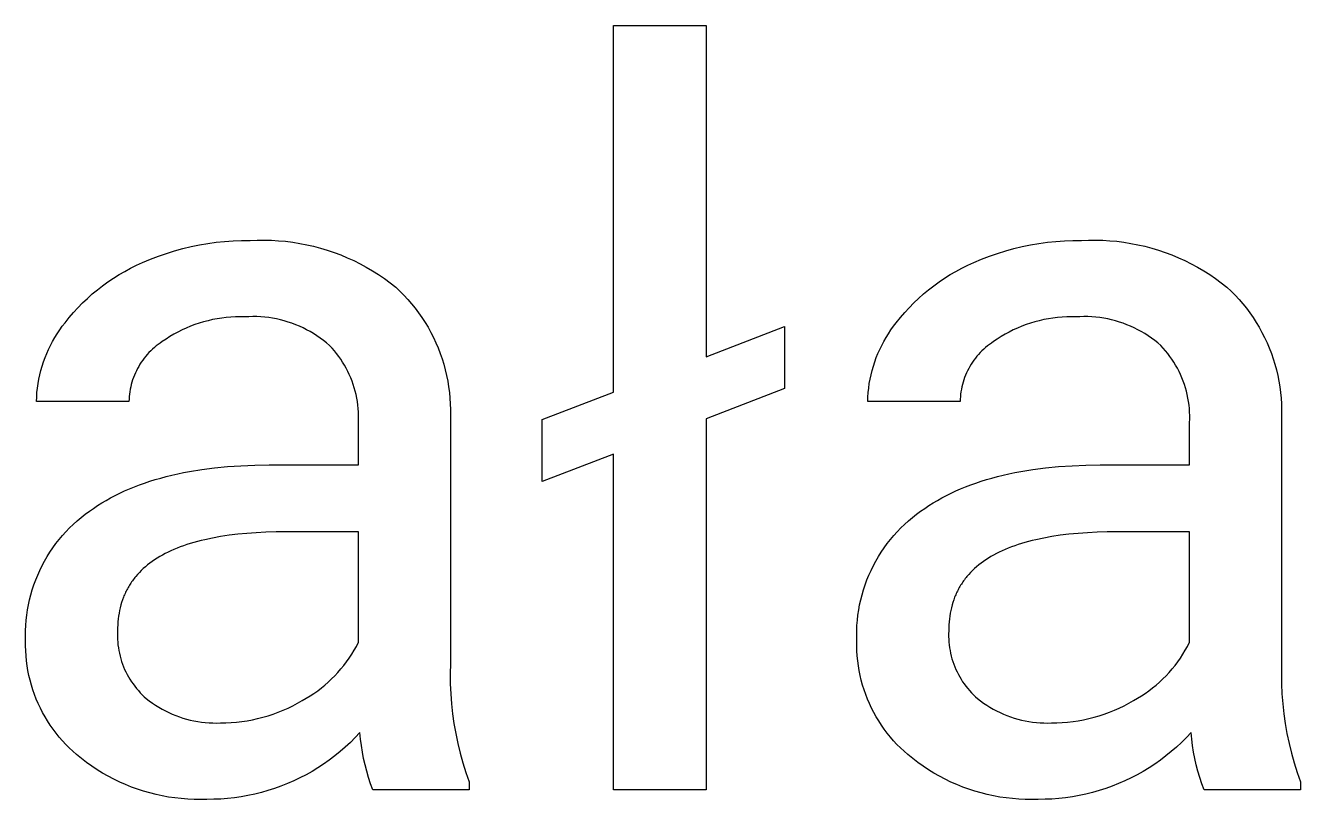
# Model space of a CAD drawing. Header units: millimetres. Extents: x -1576 to 3664, y -445 to 3215.
# Drawn here: x 2233 to 2292.7, y -215.8 to -179.6 of the extents above; entities that cross this region are included whole.
import ezdxf

# ---------------------------------------------------------------- set-up
doc = ezdxf.new("R2010")
doc.units = ezdxf.units.MM
doc.header["$MEASUREMENT"] = 0
doc.layers.add('Domyślny', color=7, linetype='Continuous', true_color=0x000000)

msp = doc.modelspace()

# ---------------------------------------------------------------- linework, layer by layer
at = {"layer": 'Domyślny'}
for p, q in [((2260.576, -196.755), (2260.576, -179.59)), ((2260.576, -179.59), (2264.903, -179.59)), ((2264.903, -179.59), (2264.903, -195.101)), ((2241.176, -189.865), (2241.569, -189.797)), ((2241.569, -189.797), (2241.964, -189.743)), ((2241.964, -189.743), (2242.36, -189.701)), ((2242.36, -189.701), (2242.758, -189.673)), ((2242.758, -189.673), (2243.156, -189.658)), ((2243.156, -189.658), (2243.555, -189.656)), ((2243.555, -189.656), (2243.887, -189.642)), ((2243.887, -189.642), (2244.22, -189.639)), ((2244.22, -189.639), (2244.553, -189.647)), ((2244.553, -189.647), (2244.885, -189.667)), ((2244.885, -189.667), (2245.217, -189.697)), ((2245.217, -189.697), (2245.547, -189.739)), ((2245.547, -189.739), (2245.876, -189.792)), ((2245.876, -189.792), (2246.202, -189.856)), ((2280.097, -189.865), (2280.49, -189.797)), ((2280.49, -189.797), (2280.885, -189.743)), ((2280.885, -189.743), (2281.282, -189.701)), ((2281.282, -189.701), (2281.679, -189.673)), ((2281.679, -189.673), (2282.077, -189.658)), ((2282.077, -189.658), (2282.476, -189.656)), ((2282.476, -189.656), (2282.808, -189.642)), ((2282.808, -189.642), (2283.141, -189.639)), ((2283.141, -189.639), (2283.474, -189.647)), ((2283.474, -189.647), (2283.806, -189.667)), ((2283.806, -189.667), (2284.138, -189.697)), ((2284.138, -189.697), (2284.468, -189.739)), ((2284.468, -189.739), (2284.797, -189.792)), ((2284.797, -189.792), (2285.123, -189.856)), ((2238.885, -190.537), (2239.257, -190.394)), ((2239.257, -190.394), (2239.634, -190.263)), ((2239.634, -190.263), (2240.014, -190.144)), ((2240.014, -190.144), (2240.399, -190.038)), ((2240.399, -190.038), (2240.786, -189.945)), ((2240.786, -189.945), (2241.176, -189.865)), ((2246.202, -189.856), (2246.527, -189.93)), ((2246.527, -189.93), (2246.848, -190.016)), ((2246.848, -190.016), (2247.167, -190.112)), ((2247.167, -190.112), (2247.482, -190.219)), ((2247.482, -190.219), (2247.794, -190.336)), ((2247.794, -190.336), (2248.101, -190.463)), ((2277.806, -190.537), (2278.178, -190.394)), ((2278.178, -190.394), (2278.555, -190.263)), ((2278.555, -190.263), (2278.935, -190.144)), ((2278.935, -190.144), (2279.32, -190.038)), ((2279.32, -190.038), (2279.707, -189.945)), ((2279.707, -189.945), (2280.097, -189.865)), ((2285.123, -189.856), (2285.448, -189.93)), ((2285.448, -189.93), (2285.769, -190.016)), ((2285.769, -190.016), (2286.088, -190.112)), ((2286.088, -190.112), (2286.403, -190.219)), ((2286.403, -190.219), (2286.715, -190.336)), ((2286.715, -190.336), (2287.022, -190.463)), ((2237.685, -191.102), (2237.958, -190.956)), ((2237.958, -190.956), (2238.236, -190.819)), ((2238.236, -190.819), (2238.518, -190.692)), ((2238.518, -190.692), (2238.885, -190.537)), ((2248.101, -190.463), (2248.404, -190.601)), ((2248.404, -190.601), (2248.702, -190.749)), ((2248.702, -190.749), (2248.995, -190.907)), ((2248.995, -190.907), (2249.283, -191.075)), ((2276.606, -191.102), (2276.879, -190.956)), ((2276.879, -190.956), (2277.157, -190.819)), ((2277.157, -190.819), (2277.44, -190.692)), ((2277.44, -190.692), (2277.806, -190.537)), ((2287.022, -190.463), (2287.325, -190.601)), ((2287.325, -190.601), (2287.623, -190.749)), ((2287.623, -190.749), (2287.916, -190.907)), ((2287.916, -190.907), (2288.204, -191.075)), ((2236.647, -191.775), (2236.897, -191.593)), ((2236.897, -191.593), (2237.154, -191.421)), ((2237.154, -191.421), (2237.417, -191.257)), ((2237.417, -191.257), (2237.685, -191.102)), ((2249.283, -191.075), (2249.564, -191.252)), ((2249.564, -191.252), (2249.84, -191.439)), ((2249.84, -191.439), (2250.109, -191.634)), ((2250.109, -191.634), (2250.372, -191.839)), ((2275.568, -191.775), (2275.819, -191.593)), ((2275.819, -191.593), (2276.075, -191.421)), ((2276.075, -191.421), (2276.338, -191.257)), ((2276.338, -191.257), (2276.606, -191.102)), ((2288.204, -191.075), (2288.486, -191.252)), ((2288.486, -191.252), (2288.761, -191.439)), ((2288.761, -191.439), (2289.03, -191.634)), ((2289.03, -191.634), (2289.293, -191.839)), ((2235.933, -192.369), (2236.164, -192.163)), ((2236.164, -192.163), (2236.402, -191.965)), ((2236.402, -191.965), (2236.647, -191.775)), ((2250.372, -191.839), (2250.568, -192.024)), ((2250.568, -192.024), (2250.757, -192.216)), ((2250.757, -192.216), (2250.939, -192.414)), ((2274.854, -192.369), (2275.085, -192.163)), ((2275.085, -192.163), (2275.323, -191.965)), ((2275.323, -191.965), (2275.568, -191.775)), ((2289.293, -191.839), (2289.489, -192.024)), ((2289.489, -192.024), (2289.678, -192.216)), ((2289.678, -192.216), (2289.86, -192.414)), ((2235.283, -193.032), (2235.492, -192.804)), ((2235.492, -192.804), (2235.709, -192.582)), ((2235.709, -192.582), (2235.933, -192.369)), ((2250.939, -192.414), (2251.115, -192.618)), ((2251.115, -192.618), (2251.283, -192.828)), ((2251.283, -192.828), (2251.445, -193.044)), ((2274.204, -193.032), (2274.413, -192.804)), ((2274.413, -192.804), (2274.63, -192.582)), ((2274.63, -192.582), (2274.854, -192.369)), ((2289.86, -192.414), (2290.036, -192.618)), ((2290.036, -192.618), (2290.204, -192.828)), ((2290.204, -192.828), (2290.366, -193.044)), ((2234.889, -193.509), (2235.082, -193.267)), ((2235.082, -193.267), (2235.283, -193.032)), ((2241.586, -193.412), (2241.377, -193.466)), ((2241.797, -193.364), (2241.586, -193.412)), ((2242.009, -193.323), (2241.797, -193.364)), ((2242.222, -193.29), (2242.009, -193.323)), ((2242.437, -193.264), (2242.222, -193.29)), ((2242.652, -193.246), (2242.437, -193.264)), ((2242.868, -193.235), (2242.652, -193.246)), ((2243.084, -193.231), (2242.868, -193.235)), ((2243.3, -193.235), (2243.084, -193.231)), ((2243.487, -193.225), (2243.3, -193.235)), ((2243.674, -193.221), (2243.487, -193.225)), ((2243.862, -193.223), (2243.674, -193.221)), ((2244.049, -193.232), (2243.862, -193.223)), ((2244.236, -193.248), (2244.049, -193.232)), ((2244.422, -193.27), (2244.236, -193.248)), ((2244.607, -193.298), (2244.422, -193.27)), ((2244.791, -193.333), (2244.607, -193.298)), ((2244.974, -193.374), (2244.791, -193.333)), ((2245.155, -193.422), (2244.974, -193.374)), ((2245.335, -193.475), (2245.155, -193.422)), ((2251.445, -193.044), (2251.598, -193.265)), ((2251.598, -193.265), (2251.745, -193.492)), ((2273.81, -193.509), (2274.003, -193.267)), ((2274.003, -193.267), (2274.204, -193.032)), ((2280.507, -193.412), (2280.298, -193.466)), ((2280.718, -193.364), (2280.507, -193.412)), ((2280.93, -193.323), (2280.718, -193.364)), ((2281.143, -193.29), (2280.93, -193.323)), ((2281.358, -193.264), (2281.143, -193.29)), ((2281.573, -193.246), (2281.358, -193.264)), ((2281.789, -193.235), (2281.573, -193.246)), ((2282.005, -193.231), (2281.789, -193.235)), ((2282.221, -193.235), (2282.005, -193.231)), ((2282.408, -193.225), (2282.221, -193.235)), ((2282.595, -193.221), (2282.408, -193.225)), ((2282.783, -193.223), (2282.595, -193.221)), ((2282.97, -193.232), (2282.783, -193.223)), ((2283.157, -193.248), (2282.97, -193.232)), ((2283.343, -193.27), (2283.157, -193.248)), ((2283.528, -193.298), (2283.343, -193.27)), ((2283.712, -193.333), (2283.528, -193.298)), ((2283.895, -193.374), (2283.712, -193.333)), ((2284.076, -193.422), (2283.895, -193.374)), ((2284.256, -193.475), (2284.076, -193.422)), ((2290.366, -193.044), (2290.519, -193.265)), ((2290.519, -193.265), (2290.666, -193.492)), ((2234.409, -194.199), (2234.52, -194.021)), ((2234.52, -194.021), (2234.637, -193.846)), ((2234.637, -193.846), (2234.76, -193.676)), ((2234.76, -193.676), (2234.889, -193.509)), ((2240.174, -193.943), (2239.984, -194.046)), ((2240.368, -193.847), (2240.174, -193.943)), ((2240.564, -193.757), (2240.368, -193.847)), ((2240.763, -193.674), (2240.564, -193.757)), ((2240.966, -193.598), (2240.763, -193.674)), ((2241.17, -193.529), (2240.966, -193.598)), ((2241.377, -193.466), (2241.17, -193.529)), ((2245.512, -193.535), (2245.335, -193.475)), ((2245.688, -193.601), (2245.512, -193.535)), ((2245.861, -193.673), (2245.688, -193.601)), ((2246.031, -193.751), (2245.861, -193.673)), ((2246.199, -193.835), (2246.031, -193.751)), ((2246.363, -193.925), (2246.199, -193.835)), ((2246.525, -194.02), (2246.363, -193.925)), ((2246.683, -194.121), (2246.525, -194.02)), ((2251.745, -193.492), (2251.883, -193.723)), ((2251.883, -193.723), (2252.013, -193.959)), ((2252.013, -193.959), (2252.135, -194.199)), ((2264.903, -195.101), (2268.58, -193.682)), ((2268.58, -193.682), (2268.58, -196.59)), ((2273.33, -194.199), (2273.441, -194.021)), ((2273.441, -194.021), (2273.558, -193.846)), ((2273.558, -193.846), (2273.681, -193.676)), ((2273.681, -193.676), (2273.81, -193.509)), ((2279.095, -193.943), (2278.905, -194.046)), ((2279.289, -193.847), (2279.095, -193.943)), ((2279.485, -193.757), (2279.289, -193.847)), ((2279.684, -193.674), (2279.485, -193.757)), ((2279.887, -193.598), (2279.684, -193.674)), ((2280.091, -193.529), (2279.887, -193.598)), ((2280.298, -193.466), (2280.091, -193.529)), ((2284.433, -193.535), (2284.256, -193.475)), ((2284.609, -193.601), (2284.433, -193.535)), ((2284.782, -193.673), (2284.609, -193.601)), ((2284.952, -193.751), (2284.782, -193.673)), ((2285.12, -193.835), (2284.952, -193.751)), ((2285.284, -193.925), (2285.12, -193.835)), ((2285.446, -194.02), (2285.284, -193.925)), ((2285.604, -194.121), (2285.446, -194.02)), ((2290.666, -193.492), (2290.804, -193.723)), ((2290.804, -193.723), (2290.934, -193.959)), ((2290.934, -193.959), (2291.057, -194.199)), ((2234.115, -194.757), (2234.206, -194.568)), ((2234.206, -194.568), (2234.305, -194.382)), ((2234.305, -194.382), (2234.409, -194.199)), ((2239.157, -194.596), (2239.069, -194.669)), ((2239.249, -194.525), (2239.157, -194.596)), ((2239.342, -194.458), (2239.249, -194.525)), ((2239.438, -194.394), (2239.342, -194.458)), ((2239.616, -194.272), (2239.438, -194.394)), ((2239.798, -194.156), (2239.616, -194.272)), ((2239.984, -194.046), (2239.798, -194.156)), ((2246.837, -194.227), (2246.683, -194.121)), ((2246.988, -194.339), (2246.837, -194.227)), ((2247.135, -194.455), (2246.988, -194.339)), ((2247.277, -194.577), (2247.135, -194.455)), ((2247.389, -194.698), (2247.277, -194.577)), ((2252.135, -194.199), (2252.249, -194.443)), ((2252.249, -194.443), (2252.355, -194.691)), ((2273.036, -194.757), (2273.127, -194.568)), ((2273.127, -194.568), (2273.226, -194.382)), ((2273.226, -194.382), (2273.33, -194.199)), ((2278.078, -194.596), (2277.99, -194.669)), ((2278.17, -194.525), (2278.078, -194.596)), ((2278.263, -194.458), (2278.17, -194.525)), ((2278.359, -194.394), (2278.263, -194.458)), ((2278.537, -194.272), (2278.359, -194.394)), ((2278.719, -194.156), (2278.537, -194.272)), ((2278.905, -194.046), (2278.719, -194.156)), ((2285.758, -194.227), (2285.604, -194.121)), ((2285.909, -194.339), (2285.758, -194.227)), ((2286.056, -194.455), (2285.909, -194.339)), ((2286.198, -194.577), (2286.056, -194.455)), ((2286.31, -194.698), (2286.198, -194.577)), ((2291.057, -194.199), (2291.171, -194.443)), ((2291.171, -194.443), (2291.276, -194.691)), ((2233.879, -195.342), (2233.951, -195.144)), ((2233.951, -195.144), (2234.029, -194.949)), ((2234.029, -194.949), (2234.115, -194.757)), ((2238.593, -195.169), (2238.524, -195.261)), ((2238.665, -195.079), (2238.593, -195.169)), ((2238.74, -194.992), (2238.665, -195.079)), ((2238.818, -194.907), (2238.74, -194.992)), ((2238.899, -194.825), (2238.818, -194.907)), ((2238.983, -194.746), (2238.899, -194.825)), ((2239.069, -194.669), (2238.983, -194.746)), ((2247.497, -194.823), (2247.389, -194.698)), ((2247.601, -194.951), (2247.497, -194.823)), ((2247.701, -195.083), (2247.601, -194.951)), ((2247.795, -195.218), (2247.701, -195.083)), ((2247.886, -195.356), (2247.795, -195.218)), ((2252.355, -194.691), (2252.452, -194.942)), ((2252.452, -194.942), (2252.541, -195.196)), ((2252.541, -195.196), (2252.62, -195.454)), ((2272.8, -195.342), (2272.872, -195.144)), ((2272.872, -195.144), (2272.95, -194.949)), ((2272.95, -194.949), (2273.036, -194.757)), ((2277.514, -195.169), (2277.445, -195.261)), ((2277.586, -195.079), (2277.514, -195.169)), ((2277.661, -194.992), (2277.586, -195.079)), ((2277.739, -194.907), (2277.661, -194.992)), ((2277.82, -194.825), (2277.739, -194.907)), ((2277.904, -194.746), (2277.82, -194.825)), ((2277.99, -194.669), (2277.904, -194.746)), ((2286.418, -194.823), (2286.31, -194.698)), ((2286.522, -194.951), (2286.418, -194.823)), ((2286.622, -195.083), (2286.522, -194.951)), ((2286.716, -195.218), (2286.622, -195.083)), ((2286.807, -195.356), (2286.716, -195.218)), ((2291.276, -194.691), (2291.373, -194.942)), ((2291.373, -194.942), (2291.462, -195.196)), ((2291.462, -195.196), (2291.541, -195.454)), ((2233.706, -195.948), (2233.757, -195.744)), ((2233.757, -195.744), (2233.815, -195.542)), ((2233.815, -195.542), (2233.879, -195.342)), ((2238.228, -195.754), (2238.179, -195.859)), ((2238.28, -195.652), (2238.228, -195.754)), ((2238.336, -195.551), (2238.28, -195.652)), ((2238.396, -195.452), (2238.336, -195.551)), ((2238.458, -195.356), (2238.396, -195.452)), ((2238.524, -195.261), (2238.458, -195.356)), ((2247.971, -195.497), (2247.886, -195.356)), ((2248.052, -195.641), (2247.971, -195.497)), ((2248.127, -195.787), (2248.052, -195.641)), ((2248.198, -195.936), (2248.127, -195.787)), ((2252.62, -195.454), (2252.691, -195.714)), ((2252.691, -195.714), (2252.753, -195.976)), ((2272.627, -195.948), (2272.678, -195.744)), ((2272.678, -195.744), (2272.736, -195.542)), ((2272.736, -195.542), (2272.8, -195.342)), ((2277.149, -195.754), (2277.1, -195.859)), ((2277.201, -195.652), (2277.149, -195.754)), ((2277.257, -195.551), (2277.201, -195.652)), ((2277.317, -195.452), (2277.257, -195.551)), ((2277.379, -195.356), (2277.317, -195.452)), ((2277.445, -195.261), (2277.379, -195.356)), ((2286.892, -195.497), (2286.807, -195.356)), ((2286.973, -195.641), (2286.892, -195.497)), ((2287.049, -195.787), (2286.973, -195.641)), ((2287.119, -195.936), (2287.049, -195.787)), ((2291.541, -195.454), (2291.612, -195.714)), ((2291.612, -195.714), (2291.674, -195.976)), ((2233.596, -196.569), (2233.626, -196.361)), ((2233.626, -196.361), (2233.662, -196.154)), ((2233.662, -196.154), (2233.706, -195.948)), ((2237.988, -196.401), (2237.961, -196.513)), ((2238.019, -196.29), (2237.988, -196.401)), ((2238.053, -196.18), (2238.019, -196.29)), ((2238.091, -196.072), (2238.053, -196.18)), ((2238.133, -195.964), (2238.091, -196.072)), ((2238.179, -195.859), (2238.133, -195.964)), ((2248.264, -196.088), (2248.198, -195.936)), ((2248.324, -196.241), (2248.264, -196.088)), ((2248.379, -196.397), (2248.324, -196.241)), ((2248.429, -196.554), (2248.379, -196.397)), ((2252.753, -195.976), (2252.806, -196.24)), ((2252.806, -196.24), (2252.85, -196.506)), ((2272.518, -196.569), (2272.547, -196.361)), ((2272.547, -196.361), (2272.583, -196.154)), ((2272.583, -196.154), (2272.627, -195.948)), ((2276.909, -196.401), (2276.882, -196.513)), ((2276.94, -196.29), (2276.909, -196.401)), ((2276.974, -196.18), (2276.94, -196.29)), ((2277.012, -196.072), (2276.974, -196.18)), ((2277.054, -195.964), (2277.012, -196.072)), ((2277.1, -195.859), (2277.054, -195.964)), ((2287.185, -196.088), (2287.119, -195.936)), ((2287.245, -196.241), (2287.185, -196.088)), ((2287.3, -196.397), (2287.245, -196.241)), ((2287.35, -196.554), (2287.3, -196.397)), ((2291.674, -195.976), (2291.727, -196.24)), ((2291.727, -196.24), (2291.771, -196.506)), ((2233.552, -197.198), (2233.56, -196.988)), ((2233.56, -196.988), (2233.574, -196.778)), ((2233.574, -196.778), (2233.596, -196.569)), ((2237.891, -196.968), (2237.883, -197.083)), ((2237.902, -196.854), (2237.891, -196.968)), ((2237.918, -196.74), (2237.902, -196.854)), ((2237.937, -196.626), (2237.918, -196.74)), ((2237.961, -196.513), (2237.937, -196.626)), ((2248.474, -196.713), (2248.429, -196.554)), ((2248.513, -196.873), (2248.474, -196.713)), ((2248.546, -197.035), (2248.513, -196.873)), ((2252.85, -196.506), (2252.885, -196.773)), ((2252.885, -196.773), (2252.91, -197.041)), ((2257.224, -198.034), (2260.576, -196.755)), ((2268.58, -196.59), (2264.903, -198.009)), ((2272.473, -197.198), (2272.481, -196.988)), ((2272.481, -196.988), (2272.495, -196.778)), ((2272.495, -196.778), (2272.518, -196.569)), ((2276.812, -196.968), (2276.804, -197.083)), ((2276.823, -196.854), (2276.812, -196.968)), ((2276.839, -196.74), (2276.823, -196.854)), ((2276.859, -196.626), (2276.839, -196.74)), ((2276.882, -196.513), (2276.859, -196.626)), ((2287.395, -196.713), (2287.35, -196.554)), ((2287.434, -196.873), (2287.395, -196.713)), ((2287.467, -197.035), (2287.434, -196.873)), ((2291.771, -196.506), (2291.806, -196.773)), ((2291.806, -196.773), (2291.831, -197.041)), ((2237.879, -197.198), (2233.552, -197.198)), ((2237.883, -197.083), (2237.879, -197.198)), ((2248.574, -197.197), (2248.546, -197.035)), ((2248.597, -197.361), (2248.574, -197.197)), ((2248.614, -197.525), (2248.597, -197.361)), ((2248.625, -197.689), (2248.614, -197.525)), ((2252.91, -197.041), (2252.927, -197.31)), ((2252.927, -197.31), (2252.934, -197.579)), ((2252.934, -197.579), (2252.932, -197.848)), ((2276.8, -197.198), (2272.473, -197.198)), ((2276.804, -197.083), (2276.8, -197.198)), ((2287.495, -197.197), (2287.467, -197.035)), ((2287.518, -197.361), (2287.495, -197.197)), ((2287.535, -197.525), (2287.518, -197.361)), ((2287.547, -197.689), (2287.535, -197.525)), ((2291.831, -197.041), (2291.848, -197.31)), ((2291.848, -197.31), (2291.855, -197.579)), ((2291.855, -197.579), (2291.853, -197.848)), ((2248.631, -197.854), (2248.625, -197.689)), ((2248.626, -198.184), (2248.632, -198.019)), ((2248.626, -200.169), (2248.626, -198.184)), ((2248.632, -198.019), (2248.631, -197.854)), ((2252.932, -197.848), (2252.932, -209.473)), ((2257.224, -200.942), (2257.224, -198.034)), ((2264.903, -198.009), (2264.903, -215.38)), ((2287.552, -197.854), (2287.547, -197.689)), ((2287.547, -198.184), (2287.553, -198.019)), ((2287.547, -200.169), (2287.547, -198.184)), ((2287.553, -198.019), (2287.552, -197.854)), ((2291.853, -197.848), (2291.853, -209.473)), ((2260.576, -199.662), (2257.224, -200.942)), ((2260.576, -215.38), (2260.576, -199.662)), ((2239.892, -200.645), (2240.161, -200.584)), ((2240.161, -200.584), (2240.436, -200.527)), ((2240.436, -200.527), (2240.716, -200.474)), ((2240.716, -200.474), (2241.289, -200.381)), ((2241.289, -200.381), (2241.881, -200.305)), ((2241.881, -200.305), (2242.492, -200.245)), ((2242.492, -200.245), (2243.122, -200.203)), ((2243.122, -200.203), (2243.771, -200.178)), ((2243.771, -200.178), (2244.439, -200.169)), ((2244.439, -200.169), (2248.626, -200.169)), ((2278.813, -200.645), (2279.083, -200.584)), ((2279.083, -200.584), (2279.357, -200.527)), ((2279.357, -200.527), (2279.637, -200.474)), ((2279.637, -200.474), (2280.21, -200.381)), ((2280.21, -200.381), (2280.802, -200.305)), ((2280.802, -200.305), (2281.413, -200.245)), ((2281.413, -200.245), (2282.043, -200.203)), ((2282.043, -200.203), (2282.692, -200.178)), ((2282.692, -200.178), (2283.36, -200.169)), ((2283.36, -200.169), (2287.547, -200.169)), ((2237.903, -201.288), (2238.135, -201.193)), ((2238.135, -201.193), (2238.372, -201.102)), ((2238.372, -201.102), (2238.613, -201.015)), ((2238.613, -201.015), (2238.859, -200.933)), ((2238.859, -200.933), (2239.11, -200.854)), ((2239.11, -200.854), (2239.366, -200.78)), ((2239.366, -200.78), (2239.626, -200.71)), ((2239.626, -200.71), (2239.892, -200.645)), ((2276.824, -201.288), (2277.056, -201.193)), ((2277.056, -201.193), (2277.293, -201.102)), ((2277.293, -201.102), (2277.534, -201.015)), ((2277.534, -201.015), (2277.78, -200.933)), ((2277.78, -200.933), (2278.031, -200.854)), ((2278.031, -200.854), (2278.287, -200.78)), ((2278.287, -200.78), (2278.547, -200.71)), ((2278.547, -200.71), (2278.813, -200.645)), ((2236.815, -201.827), (2237.023, -201.711)), ((2237.023, -201.711), (2237.236, -201.599)), ((2237.236, -201.599), (2237.454, -201.491)), ((2237.454, -201.491), (2237.676, -201.387)), ((2237.676, -201.387), (2237.903, -201.288)), ((2275.736, -201.827), (2275.944, -201.711)), ((2275.944, -201.711), (2276.157, -201.599)), ((2276.157, -201.599), (2276.375, -201.491)), ((2276.375, -201.491), (2276.597, -201.387)), ((2276.597, -201.387), (2276.824, -201.288)), ((2235.833, -202.478), (2236.03, -202.334)), ((2236.03, -202.334), (2236.219, -202.201)), ((2236.219, -202.201), (2236.413, -202.072)), ((2236.413, -202.072), (2236.612, -201.947)), ((2236.612, -201.947), (2236.815, -201.827)), ((2274.754, -202.478), (2274.951, -202.334)), ((2274.951, -202.334), (2275.14, -202.201)), ((2275.14, -202.201), (2275.334, -202.072)), ((2275.334, -202.072), (2275.533, -201.947)), ((2275.533, -201.947), (2275.736, -201.827)), ((2235.1, -203.119), (2235.275, -202.949)), ((2235.275, -202.949), (2235.456, -202.786)), ((2235.456, -202.786), (2235.642, -202.629)), ((2235.642, -202.629), (2235.833, -202.478)), ((2274.021, -203.119), (2274.196, -202.949)), ((2274.196, -202.949), (2274.377, -202.786)), ((2274.377, -202.786), (2274.563, -202.629)), ((2274.563, -202.629), (2274.754, -202.478)), ((2234.612, -203.662), (2234.768, -203.475)), ((2234.768, -203.475), (2234.931, -203.294)), ((2234.931, -203.294), (2235.1, -203.119)), ((2242.172, -203.523), (2241.793, -203.591)), ((2242.566, -203.464), (2242.172, -203.523)), ((2242.975, -203.414), (2242.566, -203.464)), ((2243.4, -203.373), (2242.975, -203.414)), ((2243.84, -203.342), (2243.4, -203.373)), ((2244.296, -203.319), (2243.84, -203.342)), ((2244.767, -203.305), (2244.296, -203.319)), ((2245.253, -203.301), (2244.767, -203.305)), ((2248.626, -203.301), (2245.253, -203.301)), ((2248.626, -208.473), (2248.626, -203.301)), ((2273.533, -203.662), (2273.689, -203.475)), ((2273.689, -203.475), (2273.852, -203.294)), ((2273.852, -203.294), (2274.021, -203.119)), ((2281.093, -203.523), (2280.714, -203.591)), ((2281.487, -203.464), (2281.093, -203.523)), ((2281.896, -203.414), (2281.487, -203.464)), ((2282.321, -203.373), (2281.896, -203.414)), ((2282.761, -203.342), (2282.321, -203.373)), ((2283.217, -203.319), (2282.761, -203.342)), ((2283.688, -203.305), (2283.217, -203.319)), ((2284.175, -203.301), (2283.688, -203.305)), ((2287.547, -203.301), (2284.175, -203.301)), ((2287.547, -208.473), (2287.547, -203.301)), ((2234.182, -204.253), (2234.318, -204.051)), ((2234.318, -204.051), (2234.462, -203.854)), ((2234.462, -203.854), (2234.612, -203.662)), ((2239.988, -204.126), (2239.847, -204.189)), ((2240.132, -204.066), (2239.988, -204.126)), ((2240.281, -204.008), (2240.132, -204.066)), ((2240.434, -203.953), (2240.281, -204.008)), ((2240.59, -203.9), (2240.434, -203.953)), ((2240.75, -203.849), (2240.59, -203.9)), ((2240.915, -203.8), (2240.75, -203.849)), ((2241.083, -203.754), (2240.915, -203.8)), ((2241.254, -203.71), (2241.083, -203.754)), ((2241.43, -203.668), (2241.254, -203.71)), ((2241.793, -203.591), (2241.43, -203.668)), ((2273.103, -204.253), (2273.239, -204.051)), ((2273.239, -204.051), (2273.383, -203.854)), ((2273.383, -203.854), (2273.533, -203.662)), ((2278.909, -204.126), (2278.768, -204.189)), ((2279.054, -204.066), (2278.909, -204.126)), ((2279.202, -204.008), (2279.054, -204.066)), ((2279.355, -203.953), (2279.202, -204.008)), ((2279.511, -203.9), (2279.355, -203.953)), ((2279.671, -203.849), (2279.511, -203.9)), ((2279.836, -203.8), (2279.671, -203.849)), ((2280.004, -203.754), (2279.836, -203.8)), ((2280.175, -203.71), (2280.004, -203.754)), ((2280.351, -203.668), (2280.175, -203.71)), ((2280.714, -203.591), (2280.351, -203.668)), ((2233.815, -204.884), (2233.93, -204.67)), ((2233.93, -204.67), (2234.053, -204.459)), ((2234.053, -204.459), (2234.182, -204.253)), ((2238.858, -204.768), (2238.752, -204.851)), ((2238.968, -204.688), (2238.858, -204.768)), ((2239.082, -204.61), (2238.968, -204.688)), ((2239.2, -204.534), (2239.082, -204.61)), ((2239.321, -204.46), (2239.2, -204.534)), ((2239.447, -204.389), (2239.321, -204.46)), ((2239.576, -204.32), (2239.447, -204.389)), ((2239.71, -204.253), (2239.576, -204.32)), ((2239.847, -204.189), (2239.71, -204.253)), ((2272.736, -204.884), (2272.851, -204.67)), ((2272.851, -204.67), (2272.974, -204.459)), ((2272.974, -204.459), (2273.103, -204.253)), ((2277.779, -204.768), (2277.673, -204.851)), ((2277.889, -204.688), (2277.779, -204.768)), ((2278.003, -204.61), (2277.889, -204.688)), ((2278.121, -204.534), (2278.003, -204.61)), ((2278.243, -204.46), (2278.121, -204.534)), ((2278.368, -204.389), (2278.243, -204.46)), ((2278.497, -204.32), (2278.368, -204.389)), ((2278.631, -204.253), (2278.497, -204.32)), ((2278.768, -204.189), (2278.631, -204.253)), ((2233.516, -205.551), (2233.608, -205.325)), ((2233.608, -205.325), (2233.708, -205.103)), ((2233.708, -205.103), (2233.815, -204.884)), ((2238.279, -205.298), (2238.196, -205.394)), ((2238.366, -205.204), (2238.279, -205.298)), ((2238.456, -205.112), (2238.366, -205.204)), ((2238.551, -205.023), (2238.456, -205.112)), ((2238.649, -204.936), (2238.551, -205.023)), ((2238.752, -204.851), (2238.649, -204.936)), ((2272.437, -205.551), (2272.529, -205.325)), ((2272.529, -205.325), (2272.629, -205.103)), ((2272.629, -205.103), (2272.736, -204.884)), ((2277.2, -205.298), (2277.117, -205.394)), ((2277.287, -205.204), (2277.2, -205.298)), ((2277.377, -205.112), (2277.287, -205.204)), ((2277.472, -205.023), (2277.377, -205.112)), ((2277.571, -204.936), (2277.472, -205.023)), ((2277.673, -204.851), (2277.571, -204.936)), ((2233.355, -206.01), (2233.432, -205.779)), ((2233.432, -205.779), (2233.516, -205.551)), ((2237.808, -205.964), (2237.779, -206.019)), ((2237.838, -205.91), (2237.808, -205.964)), ((2237.87, -205.856), (2237.838, -205.91)), ((2237.902, -205.802), (2237.87, -205.856)), ((2237.935, -205.749), (2237.902, -205.802)), ((2237.97, -205.697), (2237.935, -205.749)), ((2238.005, -205.645), (2237.97, -205.697)), ((2238.041, -205.594), (2238.005, -205.645)), ((2238.078, -205.543), (2238.041, -205.594)), ((2238.117, -205.493), (2238.078, -205.543)), ((2238.156, -205.443), (2238.117, -205.493)), ((2238.196, -205.394), (2238.156, -205.443)), ((2272.276, -206.01), (2272.353, -205.779)), ((2272.353, -205.779), (2272.437, -205.551)), ((2276.729, -205.964), (2276.7, -206.019)), ((2276.76, -205.91), (2276.729, -205.964)), ((2276.791, -205.856), (2276.76, -205.91)), ((2276.823, -205.802), (2276.791, -205.856)), ((2276.857, -205.749), (2276.823, -205.802)), ((2276.891, -205.697), (2276.857, -205.749)), ((2276.926, -205.645), (2276.891, -205.697)), ((2276.962, -205.594), (2276.926, -205.645)), ((2276.999, -205.543), (2276.962, -205.594)), ((2277.038, -205.493), (2276.999, -205.543)), ((2277.077, -205.443), (2277.038, -205.493)), ((2277.117, -205.394), (2277.077, -205.443)), ((2233.174, -206.718), (2233.226, -206.48)), ((2233.226, -206.48), (2233.287, -206.244)), ((2233.287, -206.244), (2233.355, -206.01)), ((2237.578, -206.481), (2237.537, -206.603)), ((2237.622, -206.363), (2237.578, -206.481)), ((2237.646, -206.304), (2237.622, -206.363)), ((2237.67, -206.246), (2237.646, -206.304)), ((2237.696, -206.188), (2237.67, -206.246)), ((2237.723, -206.132), (2237.696, -206.188)), ((2237.75, -206.075), (2237.723, -206.132)), ((2237.779, -206.019), (2237.75, -206.075)), ((2272.095, -206.718), (2272.148, -206.48)), ((2272.148, -206.48), (2272.208, -206.244)), ((2272.208, -206.244), (2272.276, -206.01)), ((2276.499, -206.481), (2276.458, -206.603)), ((2276.543, -206.363), (2276.499, -206.481)), ((2276.567, -206.304), (2276.543, -206.363)), ((2276.592, -206.246), (2276.567, -206.304)), ((2276.617, -206.188), (2276.592, -206.246)), ((2276.644, -206.132), (2276.617, -206.188)), ((2276.671, -206.075), (2276.644, -206.132)), ((2276.7, -206.019), (2276.671, -206.075)), ((2233.095, -207.199), (2233.13, -206.958)), ((2233.13, -206.958), (2233.174, -206.718)), ((2237.414, -207.11), (2237.392, -207.242)), ((2237.439, -206.98), (2237.414, -207.11)), ((2237.468, -206.852), (2237.439, -206.98)), ((2237.501, -206.726), (2237.468, -206.852)), ((2237.537, -206.603), (2237.501, -206.726)), ((2272.016, -207.199), (2272.051, -206.958)), ((2272.051, -206.958), (2272.095, -206.718)), ((2276.335, -207.11), (2276.313, -207.242)), ((2276.36, -206.98), (2276.335, -207.11)), ((2276.389, -206.852), (2276.36, -206.98)), ((2276.422, -206.726), (2276.389, -206.852)), ((2276.458, -206.603), (2276.422, -206.726)), ((2233.038, -207.927), (2233.048, -207.684)), ((2233.048, -207.684), (2233.067, -207.441)), ((2233.067, -207.441), (2233.095, -207.199)), ((2237.352, -207.653), (2237.346, -207.795)), ((2237.362, -207.514), (2237.352, -207.653)), ((2237.375, -207.377), (2237.362, -207.514)), ((2237.392, -207.242), (2237.375, -207.377)), ((2271.959, -207.927), (2271.969, -207.684)), ((2271.969, -207.684), (2271.988, -207.441)), ((2271.988, -207.441), (2272.016, -207.199)), ((2276.273, -207.653), (2276.267, -207.795)), ((2276.283, -207.514), (2276.273, -207.653)), ((2276.296, -207.377), (2276.283, -207.514)), ((2276.313, -207.242), (2276.296, -207.377)), ((2233.036, -208.171), (2233.038, -207.927)), ((2233.042, -208.414), (2233.036, -208.171)), ((2237.34, -208.071), (2237.339, -208.203)), ((2237.339, -208.203), (2237.344, -208.335)), ((2237.344, -207.939), (2237.34, -208.071)), ((2237.346, -207.795), (2237.344, -207.939)), ((2237.344, -208.335), (2237.352, -208.466)), ((2271.957, -208.171), (2271.959, -207.927)), ((2271.963, -208.414), (2271.957, -208.171)), ((2276.261, -208.071), (2276.26, -208.203)), ((2276.26, -208.203), (2276.265, -208.335)), ((2276.265, -207.939), (2276.261, -208.071)), ((2276.267, -207.795), (2276.265, -207.939)), ((2276.265, -208.335), (2276.274, -208.466)), ((2233.04, -208.646), (2233.042, -208.414)), ((2233.047, -208.877), (2233.04, -208.646)), ((2233.061, -209.108), (2233.047, -208.877)), ((2237.352, -208.466), (2237.366, -208.598)), ((2237.366, -208.598), (2237.383, -208.729)), ((2237.383, -208.729), (2237.405, -208.859)), ((2237.405, -208.859), (2237.431, -208.988)), ((2248.311, -209.031), (2248.422, -208.849)), ((2248.422, -208.849), (2248.527, -208.663)), ((2248.527, -208.663), (2248.626, -208.473)), ((2271.961, -208.646), (2271.963, -208.414)), ((2271.968, -208.877), (2271.961, -208.646)), ((2271.982, -209.108), (2271.968, -208.877)), ((2276.274, -208.466), (2276.287, -208.598)), ((2276.287, -208.598), (2276.304, -208.729)), ((2276.304, -208.729), (2276.326, -208.859)), ((2276.326, -208.859), (2276.353, -208.988)), ((2287.232, -209.031), (2287.343, -208.849)), ((2287.343, -208.849), (2287.448, -208.663)), ((2287.448, -208.663), (2287.547, -208.473)), ((2233.084, -209.339), (2233.061, -209.108)), ((2233.114, -209.569), (2233.084, -209.339)), ((2237.431, -208.988), (2237.462, -209.117)), ((2237.462, -209.117), (2237.497, -209.244)), ((2237.497, -209.244), (2237.536, -209.37)), ((2237.536, -209.37), (2237.58, -209.495)), ((2237.58, -209.495), (2237.627, -209.618)), ((2247.941, -209.554), (2248.07, -209.384)), ((2248.07, -209.384), (2248.194, -209.21)), ((2248.194, -209.21), (2248.311, -209.031)), ((2252.932, -209.473), (2252.921, -209.943)), ((2272.005, -209.339), (2271.982, -209.108)), ((2272.035, -209.569), (2272.005, -209.339)), ((2276.353, -208.988), (2276.383, -209.117)), ((2276.383, -209.117), (2276.418, -209.244)), ((2276.418, -209.244), (2276.457, -209.37)), ((2276.457, -209.37), (2276.501, -209.495)), ((2276.501, -209.495), (2276.548, -209.618)), ((2286.862, -209.554), (2286.991, -209.384)), ((2286.991, -209.384), (2287.115, -209.21)), ((2287.115, -209.21), (2287.232, -209.031)), ((2291.853, -209.473), (2291.842, -209.943)), ((2233.152, -209.797), (2233.114, -209.569)), ((2233.198, -210.024), (2233.152, -209.797)), ((2233.251, -210.249), (2233.198, -210.024)), ((2237.627, -209.618), (2237.679, -209.739)), ((2237.679, -209.739), (2237.735, -209.859)), ((2237.735, -209.859), (2237.795, -209.977)), ((2237.795, -209.977), (2237.858, -210.092)), ((2237.858, -210.092), (2237.926, -210.206)), ((2247.37, -210.189), (2247.52, -210.037)), ((2247.52, -210.037), (2247.666, -209.881)), ((2247.666, -209.881), (2247.806, -209.72)), ((2247.806, -209.72), (2247.941, -209.554)), ((2252.921, -209.943), (2252.926, -210.413)), ((2272.073, -209.797), (2272.035, -209.569)), ((2272.119, -210.024), (2272.073, -209.797)), ((2272.172, -210.249), (2272.119, -210.024)), ((2276.548, -209.618), (2276.6, -209.739)), ((2276.6, -209.739), (2276.656, -209.859)), ((2276.656, -209.859), (2276.716, -209.977)), ((2276.716, -209.977), (2276.779, -210.092)), ((2276.779, -210.092), (2276.847, -210.206)), ((2286.291, -210.189), (2286.441, -210.037)), ((2286.441, -210.037), (2286.587, -209.881)), ((2286.587, -209.881), (2286.727, -209.72)), ((2286.727, -209.72), (2286.862, -209.554)), ((2291.842, -209.943), (2291.847, -210.413)), ((2233.312, -210.473), (2233.251, -210.249)), ((2233.381, -210.694), (2233.312, -210.473)), ((2233.458, -210.913), (2233.381, -210.694)), ((2237.926, -210.206), (2237.997, -210.317)), ((2237.997, -210.317), (2238.072, -210.425)), ((2238.072, -210.425), (2238.151, -210.531)), ((2238.151, -210.531), (2238.233, -210.635)), ((2238.233, -210.635), (2238.319, -210.735)), ((2238.319, -210.735), (2238.408, -210.833)), ((2246.544, -210.864), (2246.718, -210.74)), ((2246.718, -210.74), (2246.888, -210.611)), ((2246.888, -210.611), (2247.053, -210.476)), ((2247.053, -210.476), (2247.214, -210.335)), ((2247.214, -210.335), (2247.37, -210.189)), ((2252.926, -210.413), (2252.946, -210.882)), ((2272.234, -210.473), (2272.172, -210.249)), ((2272.302, -210.694), (2272.234, -210.473)), ((2272.379, -210.913), (2272.302, -210.694)), ((2276.847, -210.206), (2276.918, -210.317)), ((2276.918, -210.317), (2276.993, -210.425)), ((2276.993, -210.425), (2277.072, -210.531)), ((2277.072, -210.531), (2277.154, -210.635)), ((2277.154, -210.635), (2277.24, -210.735)), ((2277.24, -210.735), (2277.329, -210.833)), ((2285.465, -210.864), (2285.639, -210.74)), ((2285.639, -210.74), (2285.809, -210.611)), ((2285.809, -210.611), (2285.974, -210.476)), ((2285.974, -210.476), (2286.135, -210.335)), ((2286.135, -210.335), (2286.291, -210.189)), ((2291.847, -210.413), (2291.867, -210.882)), ((2233.542, -211.129), (2233.458, -210.913)), ((2233.633, -211.341), (2233.542, -211.129)), ((2233.731, -211.551), (2233.633, -211.341)), ((2238.408, -210.833), (2238.5, -210.927)), ((2238.5, -210.927), (2238.595, -211.019)), ((2238.595, -211.019), (2238.693, -211.107)), ((2238.693, -211.107), (2238.833, -211.216)), ((2238.833, -211.216), (2238.977, -211.32)), ((2238.977, -211.32), (2239.125, -211.419)), ((2245.556, -211.441), (2245.779, -211.324)), ((2245.779, -211.324), (2245.998, -211.2)), ((2245.998, -211.2), (2246.184, -211.094)), ((2246.184, -211.094), (2246.366, -210.982)), ((2246.366, -210.982), (2246.544, -210.864)), ((2252.946, -210.882), (2252.982, -211.351)), ((2272.463, -211.129), (2272.379, -210.913)), ((2272.554, -211.341), (2272.463, -211.129)), ((2272.652, -211.551), (2272.554, -211.341)), ((2277.329, -210.833), (2277.421, -210.927)), ((2277.421, -210.927), (2277.516, -211.019)), ((2277.516, -211.019), (2277.614, -211.107)), ((2277.614, -211.107), (2277.755, -211.216)), ((2277.755, -211.216), (2277.898, -211.32)), ((2277.898, -211.32), (2278.046, -211.419)), ((2284.477, -211.441), (2284.7, -211.324)), ((2284.7, -211.324), (2284.919, -211.2)), ((2284.919, -211.2), (2285.105, -211.094)), ((2285.105, -211.094), (2285.287, -210.982)), ((2285.287, -210.982), (2285.465, -210.864)), ((2291.867, -210.882), (2291.903, -211.351)), ((2233.836, -211.757), (2233.731, -211.551)), ((2233.949, -211.96), (2233.836, -211.757)), ((2239.125, -211.419), (2239.275, -211.513)), ((2239.275, -211.513), (2239.429, -211.602)), ((2239.429, -211.602), (2239.586, -211.686)), ((2239.586, -211.686), (2239.746, -211.764)), ((2239.746, -211.764), (2239.908, -211.836)), ((2239.908, -211.836), (2240.072, -211.903)), ((2240.072, -211.903), (2240.239, -211.964)), ((2244.149, -211.981), (2244.391, -211.911)), ((2244.391, -211.911), (2244.63, -211.832)), ((2244.63, -211.832), (2244.866, -211.746)), ((2244.866, -211.746), (2245.1, -211.652)), ((2245.1, -211.652), (2245.33, -211.55)), ((2245.33, -211.55), (2245.556, -211.441)), ((2252.982, -211.351), (2253.033, -211.818)), ((2253.033, -211.818), (2253.1, -212.283)), ((2272.758, -211.757), (2272.652, -211.551)), ((2272.87, -211.96), (2272.758, -211.757)), ((2278.046, -211.419), (2278.196, -211.513)), ((2278.196, -211.513), (2278.35, -211.602)), ((2278.35, -211.602), (2278.507, -211.686)), ((2278.507, -211.686), (2278.667, -211.764)), ((2278.667, -211.764), (2278.829, -211.836)), ((2278.829, -211.836), (2278.993, -211.903)), ((2278.993, -211.903), (2279.16, -211.964)), ((2283.07, -211.981), (2283.312, -211.911)), ((2283.312, -211.911), (2283.551, -211.832)), ((2283.551, -211.832), (2283.787, -211.746)), ((2283.787, -211.746), (2284.021, -211.652)), ((2284.021, -211.652), (2284.251, -211.55)), ((2284.251, -211.55), (2284.477, -211.441)), ((2291.903, -211.351), (2291.954, -211.818)), ((2291.954, -211.818), (2292.021, -212.283)), ((2234.068, -212.158), (2233.949, -211.96)), ((2234.194, -212.353), (2234.068, -212.158)), ((2234.327, -212.543), (2234.194, -212.353)), ((2240.239, -211.964), (2240.408, -212.02)), ((2240.408, -212.02), (2240.578, -212.07)), ((2240.578, -212.07), (2240.75, -212.113)), ((2240.75, -212.113), (2240.924, -212.151)), ((2240.924, -212.151), (2241.098, -212.183)), ((2241.098, -212.183), (2241.274, -212.209)), ((2241.274, -212.209), (2241.451, -212.229)), ((2241.451, -212.229), (2241.628, -212.243)), ((2241.628, -212.243), (2241.805, -212.251)), ((2241.805, -212.251), (2241.983, -212.253)), ((2241.983, -212.253), (2242.16, -212.248)), ((2242.16, -212.248), (2242.412, -212.244)), ((2242.412, -212.244), (2242.663, -212.231)), ((2242.663, -212.231), (2242.914, -212.21)), ((2242.914, -212.21), (2243.164, -212.181)), ((2243.164, -212.181), (2243.413, -212.143)), ((2243.413, -212.143), (2243.66, -212.098)), ((2243.66, -212.098), (2243.906, -212.043)), ((2243.906, -212.043), (2244.149, -211.981)), ((2253.1, -212.283), (2253.182, -212.746)), ((2272.989, -212.158), (2272.87, -211.96)), ((2273.115, -212.353), (2272.989, -212.158)), ((2273.248, -212.543), (2273.115, -212.353)), ((2279.16, -211.964), (2279.329, -212.02)), ((2279.329, -212.02), (2279.499, -212.07)), ((2279.499, -212.07), (2279.671, -212.113)), ((2279.671, -212.113), (2279.845, -212.151)), ((2279.845, -212.151), (2280.02, -212.183)), ((2280.02, -212.183), (2280.195, -212.209)), ((2280.195, -212.209), (2280.372, -212.229)), ((2280.372, -212.229), (2280.549, -212.243)), ((2280.549, -212.243), (2280.726, -212.251)), ((2280.726, -212.251), (2280.904, -212.253)), ((2280.904, -212.253), (2281.081, -212.248)), ((2281.081, -212.248), (2281.333, -212.244)), ((2281.333, -212.244), (2281.584, -212.231)), ((2281.584, -212.231), (2281.835, -212.21)), ((2281.835, -212.21), (2282.085, -212.181)), ((2282.085, -212.181), (2282.334, -212.143)), ((2282.334, -212.143), (2282.581, -212.098)), ((2282.581, -212.098), (2282.827, -212.043)), ((2282.827, -212.043), (2283.07, -211.981)), ((2292.021, -212.283), (2292.103, -212.746)), ((2234.466, -212.728), (2234.327, -212.543)), ((2234.611, -212.908), (2234.466, -212.728)), ((2234.763, -213.084), (2234.611, -212.908)), ((2234.92, -213.254), (2234.763, -213.084)), ((2248.475, -212.937), (2248.246, -213.163)), ((2248.696, -212.702), (2248.475, -212.937)), ((2248.724, -213.007), (2248.696, -212.702)), ((2248.761, -213.311), (2248.724, -213.007)), ((2253.182, -212.746), (2253.279, -213.206)), ((2273.387, -212.728), (2273.248, -212.543)), ((2273.532, -212.908), (2273.387, -212.728)), ((2273.684, -213.084), (2273.532, -212.908)), ((2273.841, -213.254), (2273.684, -213.084)), ((2287.396, -212.937), (2287.167, -213.163)), ((2287.617, -212.702), (2287.396, -212.937)), ((2287.645, -213.007), (2287.617, -212.702)), ((2287.682, -213.311), (2287.645, -213.007)), ((2292.103, -212.746), (2292.2, -213.206)), ((2235.083, -213.418), (2234.92, -213.254)), ((2235.251, -213.577), (2235.083, -213.418)), ((2235.425, -213.73), (2235.251, -213.577)), ((2235.658, -213.92), (2235.425, -213.73)), ((2247.767, -213.593), (2247.516, -213.795)), ((2248.01, -213.382), (2247.767, -213.593)), ((2248.246, -213.163), (2248.01, -213.382)), ((2248.809, -213.613), (2248.761, -213.311)), ((2248.866, -213.914), (2248.809, -213.613)), ((2253.279, -213.206), (2253.391, -213.662)), ((2253.391, -213.662), (2253.518, -214.115)), ((2274.004, -213.418), (2273.841, -213.254)), ((2274.173, -213.577), (2274.004, -213.418)), ((2274.346, -213.73), (2274.173, -213.577)), ((2274.579, -213.92), (2274.346, -213.73)), ((2286.688, -213.593), (2286.437, -213.795)), ((2286.931, -213.382), (2286.688, -213.593)), ((2287.167, -213.163), (2286.931, -213.382)), ((2287.73, -213.613), (2287.682, -213.311)), ((2287.787, -213.914), (2287.73, -213.613)), ((2292.2, -213.206), (2292.312, -213.662)), ((2292.312, -213.662), (2292.439, -214.115)), ((2235.897, -214.102), (2235.658, -213.92)), ((2236.142, -214.276), (2235.897, -214.102)), ((2236.392, -214.441), (2236.142, -214.276)), ((2246.996, -214.175), (2246.726, -214.351)), ((2247.259, -213.989), (2246.996, -214.175)), ((2247.516, -213.795), (2247.259, -213.989)), ((2248.934, -214.213), (2248.866, -213.914)), ((2249.011, -214.509), (2248.934, -214.213)), ((2253.518, -214.115), (2253.66, -214.563)), ((2274.818, -214.102), (2274.579, -213.92)), ((2275.063, -214.276), (2274.818, -214.102)), ((2275.313, -214.441), (2275.063, -214.276)), ((2285.917, -214.175), (2285.647, -214.351)), ((2286.18, -213.989), (2285.917, -214.175)), ((2286.437, -213.795), (2286.18, -213.989)), ((2287.855, -214.213), (2287.787, -213.914)), ((2287.932, -214.509), (2287.855, -214.213)), ((2292.439, -214.115), (2292.581, -214.563)), ((2236.648, -214.598), (2236.392, -214.441)), ((2236.909, -214.747), (2236.648, -214.598)), ((2237.175, -214.886), (2236.909, -214.747)), ((2237.446, -215.016), (2237.175, -214.886)), ((2245.884, -214.824), (2245.594, -214.963)), ((2246.17, -214.676), (2245.884, -214.824)), ((2246.451, -214.518), (2246.17, -214.676)), ((2246.726, -214.351), (2246.451, -214.518)), ((2249.098, -214.802), (2249.011, -214.509)), ((2249.195, -215.093), (2249.098, -214.802)), ((2253.66, -214.563), (2253.816, -215.006)), ((2275.569, -214.598), (2275.313, -214.441)), ((2275.83, -214.747), (2275.569, -214.598)), ((2276.096, -214.886), (2275.83, -214.747)), ((2276.367, -215.016), (2276.096, -214.886)), ((2284.805, -214.824), (2284.515, -214.963)), ((2285.091, -214.676), (2284.805, -214.824)), ((2285.372, -214.518), (2285.091, -214.676)), ((2285.647, -214.351), (2285.372, -214.518)), ((2288.019, -214.802), (2287.932, -214.509)), ((2288.116, -215.093), (2288.019, -214.802)), ((2292.581, -214.563), (2292.737, -215.006)), ((2237.721, -215.137), (2237.446, -215.016)), ((2237.999, -215.249), (2237.721, -215.137)), ((2238.282, -215.351), (2237.999, -215.249)), ((2238.567, -215.444), (2238.282, -215.351)), ((2238.856, -215.527), (2238.567, -215.444)), ((2244.08, -215.505), (2243.767, -215.583)), ((2244.389, -215.417), (2244.08, -215.505)), ((2244.696, -215.319), (2244.389, -215.417)), ((2244.999, -215.21), (2244.696, -215.319)), ((2245.298, -215.091), (2244.999, -215.21)), ((2245.594, -214.963), (2245.298, -215.091)), ((2249.301, -215.38), (2249.195, -215.093)), ((2253.816, -215.38), (2249.301, -215.38)), ((2253.816, -215.006), (2253.816, -215.38)), ((2264.903, -215.38), (2260.576, -215.38)), ((2276.642, -215.137), (2276.367, -215.016)), ((2276.92, -215.249), (2276.642, -215.137)), ((2277.203, -215.351), (2276.92, -215.249)), ((2277.488, -215.444), (2277.203, -215.351)), ((2277.777, -215.527), (2277.488, -215.444)), ((2283.001, -215.505), (2282.688, -215.583)), ((2283.31, -215.417), (2283.001, -215.505)), ((2283.617, -215.319), (2283.31, -215.417)), ((2283.92, -215.21), (2283.617, -215.319)), ((2284.219, -215.091), (2283.92, -215.21)), ((2284.515, -214.963), (2284.219, -215.091)), ((2288.222, -215.38), (2288.116, -215.093)), ((2292.737, -215.38), (2288.222, -215.38)), ((2292.737, -215.006), (2292.737, -215.38)), ((2239.147, -215.601), (2238.856, -215.527)), ((2239.44, -215.664), (2239.147, -215.601)), ((2239.736, -215.717), (2239.44, -215.664)), ((2240.033, -215.761), (2239.736, -215.717)), ((2240.331, -215.794), (2240.033, -215.761)), ((2240.631, -215.818), (2240.331, -215.794)), ((2240.931, -215.831), (2240.631, -215.818)), ((2241.231, -215.834), (2240.931, -215.831)), ((2241.531, -215.827), (2241.231, -215.834)), ((2241.853, -215.824), (2241.531, -215.827)), ((2242.175, -215.811), (2241.853, -215.824)), ((2242.496, -215.787), (2242.175, -215.811)), ((2242.816, -215.752), (2242.496, -215.787)), ((2243.135, -215.706), (2242.816, -215.752)), ((2243.452, -215.65), (2243.135, -215.706)), ((2243.767, -215.583), (2243.452, -215.65)), ((2278.068, -215.601), (2277.777, -215.527)), ((2278.361, -215.664), (2278.068, -215.601)), ((2278.657, -215.717), (2278.361, -215.664)), ((2278.954, -215.761), (2278.657, -215.717)), ((2279.252, -215.794), (2278.954, -215.761)), ((2279.552, -215.818), (2279.252, -215.794)), ((2279.852, -215.831), (2279.552, -215.818)), ((2280.152, -215.834), (2279.852, -215.831)), ((2280.452, -215.827), (2280.152, -215.834)), ((2280.774, -215.824), (2280.452, -215.827)), ((2281.096, -215.811), (2280.774, -215.824)), ((2281.417, -215.787), (2281.096, -215.811)), ((2281.737, -215.752), (2281.417, -215.787)), ((2282.056, -215.706), (2281.737, -215.752)), ((2282.373, -215.65), (2282.056, -215.706)), ((2282.688, -215.583), (2282.373, -215.65))]:
    msp.add_line(p, q, dxfattribs=at)

doc.saveas('drawing.dxf')
